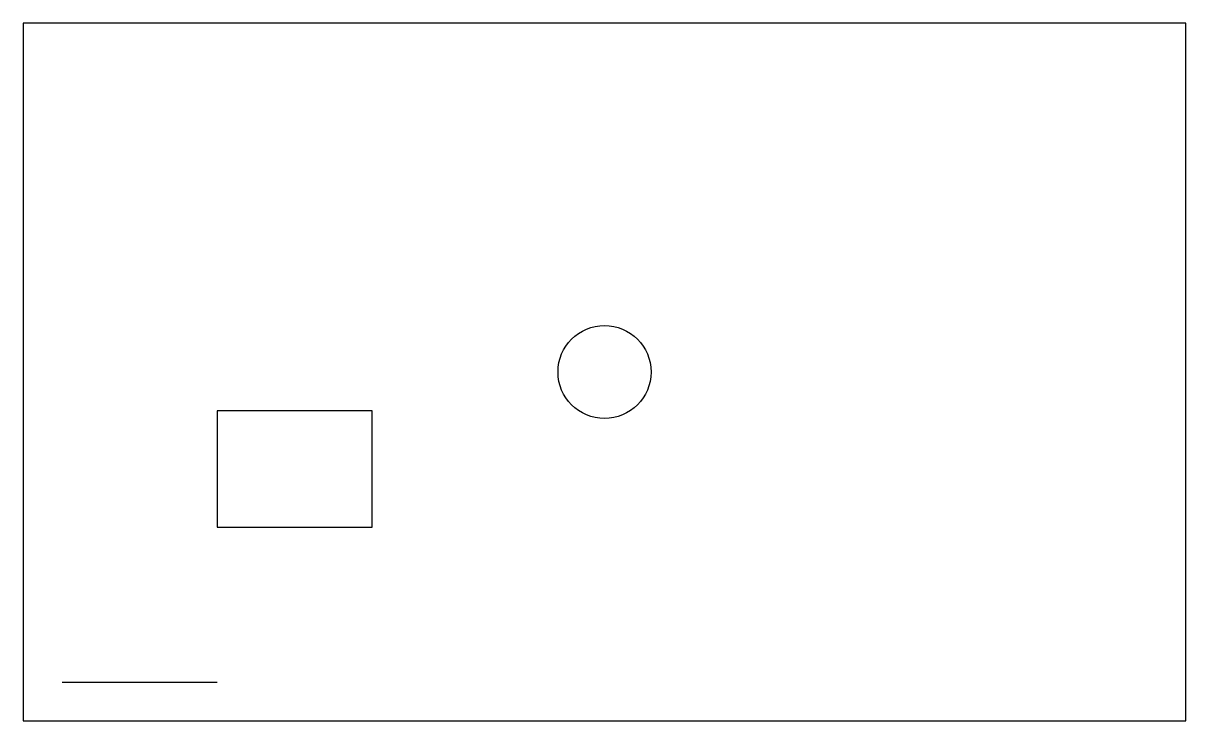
# Model space of a CAD drawing. Header units: millimetres. Extents: x 0 to 30000, y 0 to 18000.
import ezdxf

# ---------------------------------------------------------------- set-up
doc = ezdxf.new("R2010")
doc.units = ezdxf.units.MM

msp = doc.modelspace()

# ---------------------------------------------------------------- linework, layer by layer
at = {"layer": 'EQUIP'}
msp.add_line((1000, 1000), (5000, 1000), dxfattribs=at)
msp.add_lwpolyline([(5000, 5000), (9000, 5000), (9000, 8000), (5000, 8000)], close=True, dxfattribs=at)
msp.add_circle((15000, 9000), 1200, dxfattribs=at)
at = {"layer": 'HALL'}
msp.add_lwpolyline([(0, 0), (30000, 0), (30000, 18000), (0, 18000)], close=True, dxfattribs=at)

doc.saveas('drawing.dxf')
